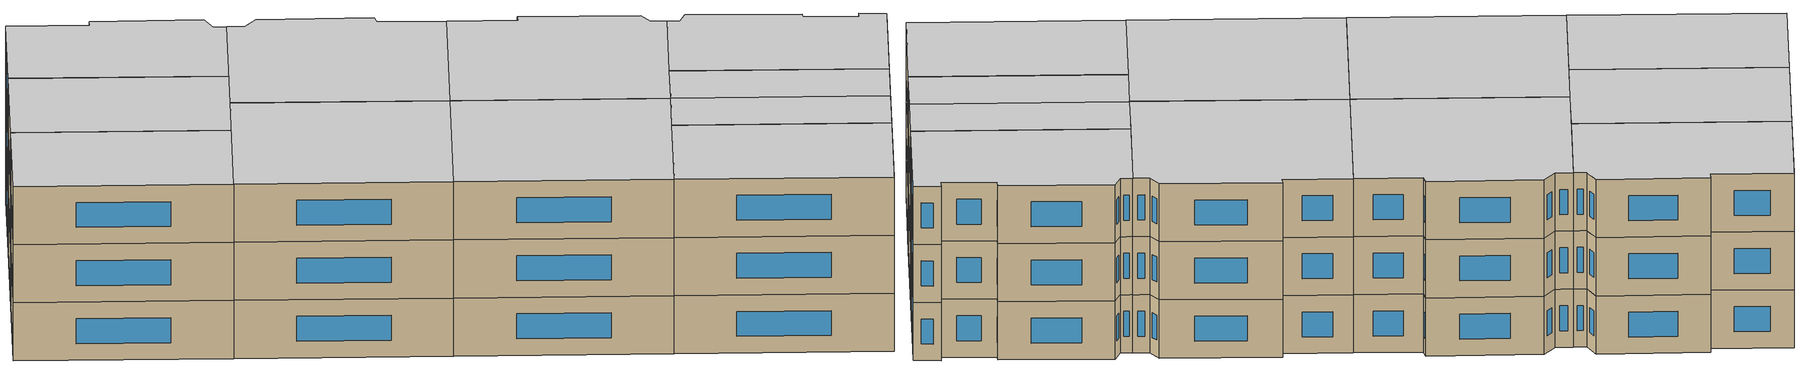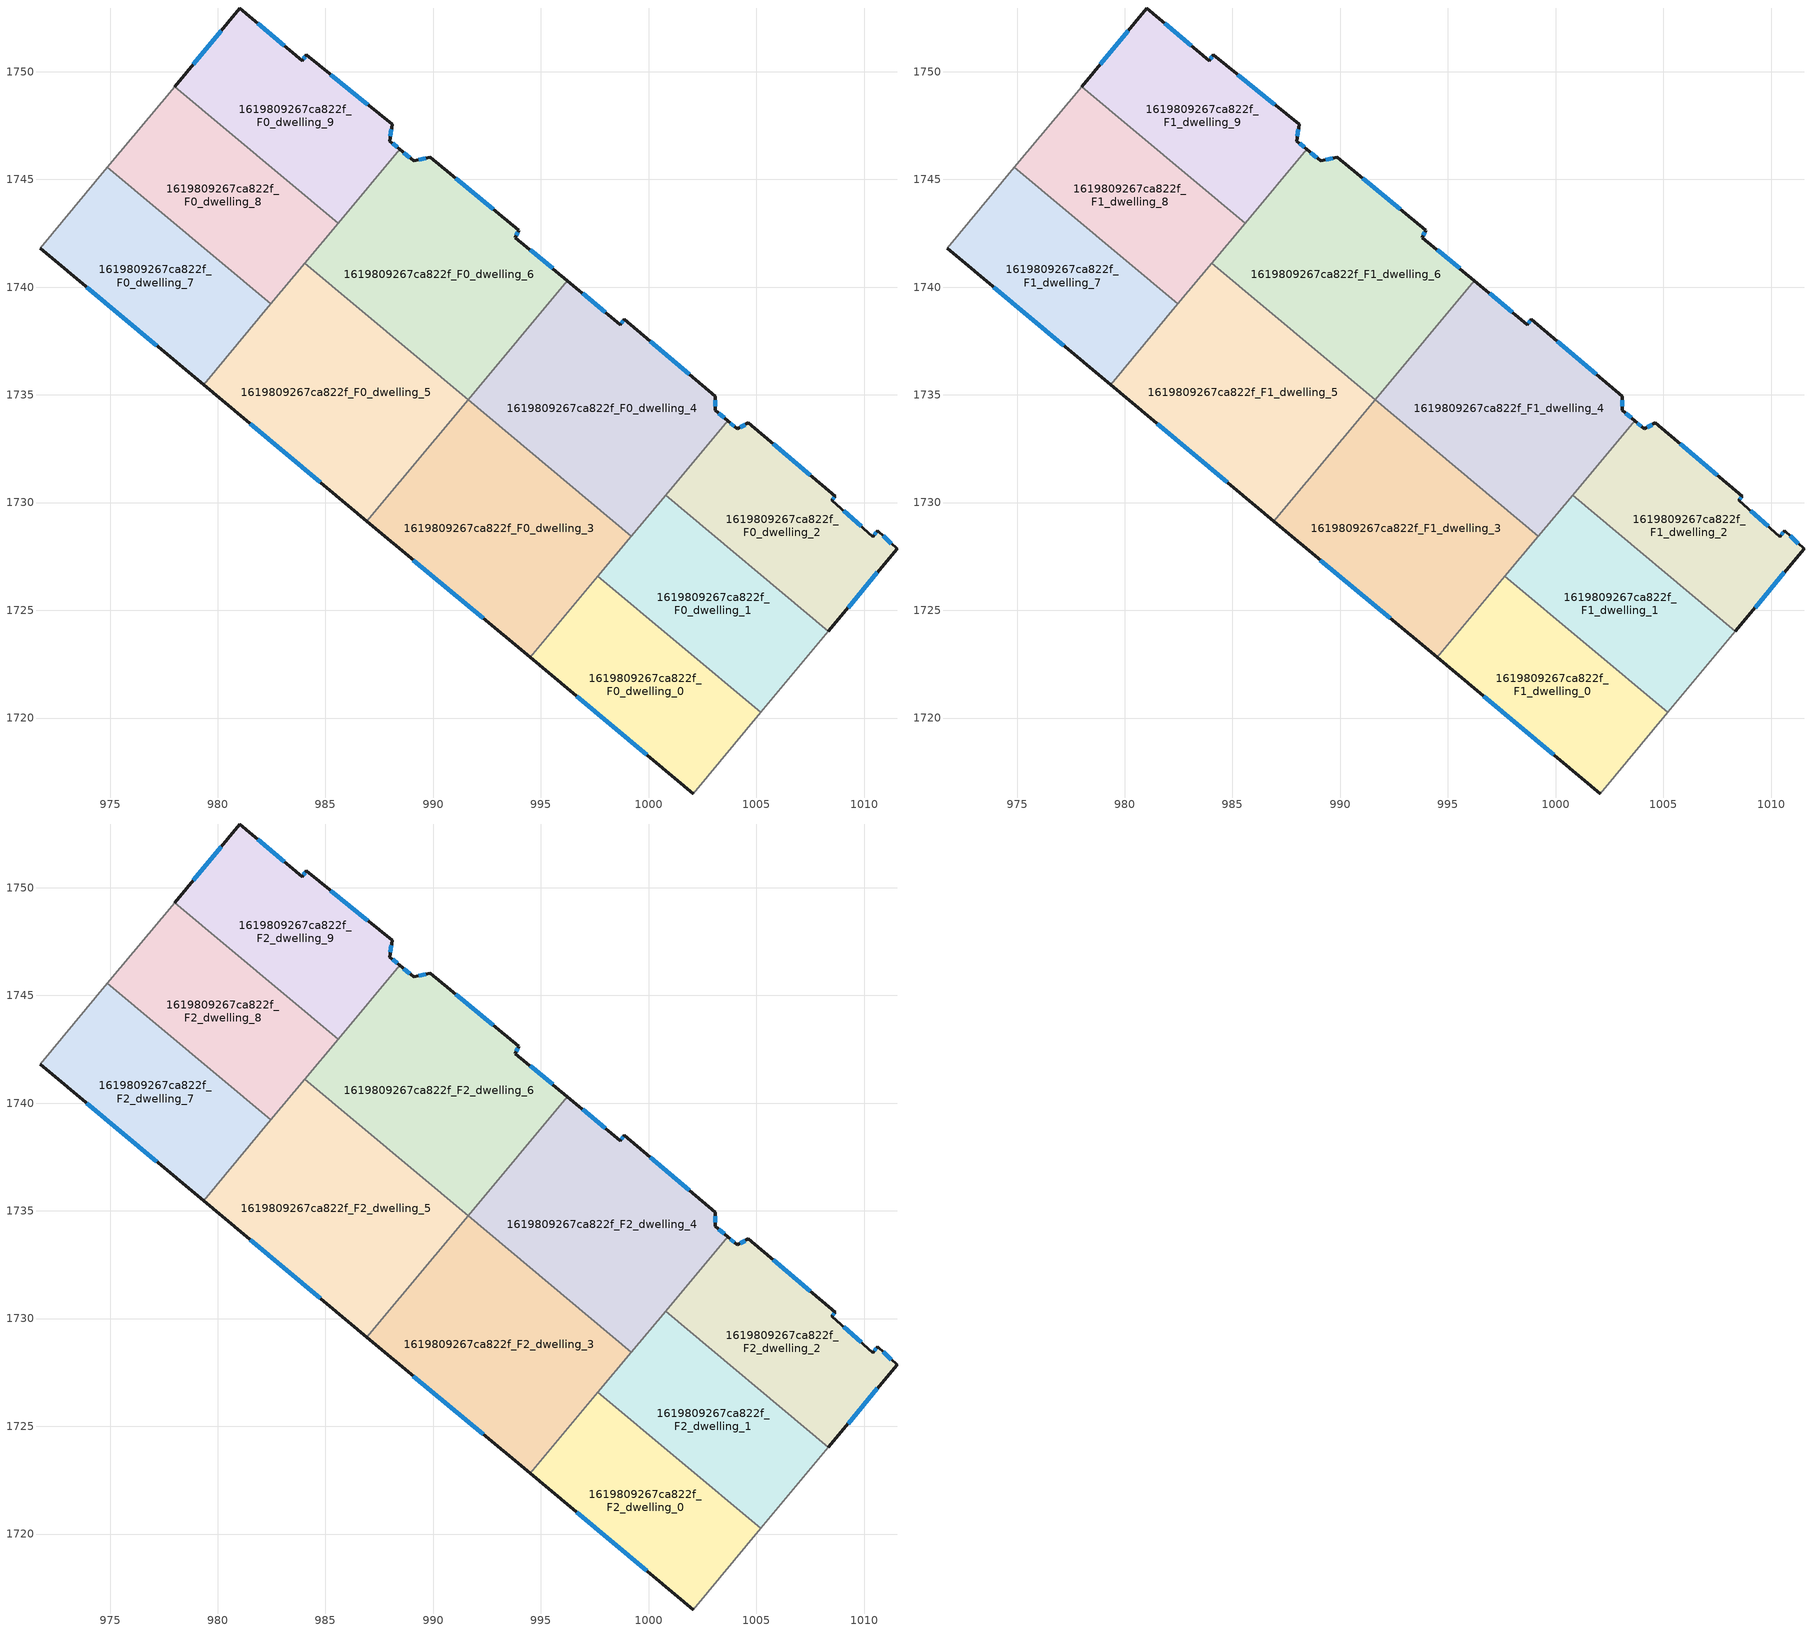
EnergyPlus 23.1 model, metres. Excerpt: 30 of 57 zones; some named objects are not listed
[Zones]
1619809267ca822f_F0_dwelling_0
 floor ground (EU_floor_Construction): 1005.21,1720.26 1002.07,1716.5 994.5,1722.81 997.64,1726.58 z0
 wall outside (EU_wall_Construction): 994.5,1722.81 1002.07,1716.5 z0:3
 wall to 1619809267ca822f_F0_dwelling_1 (EU_wall_Construction): 1005.21,1720.26 997.64,1726.58 z0:3
 wall adiabatic (EU_wall_Construction): 1002.07,1716.5 1005.21,1720.26 z0:3
 wall to 1619809267ca822f_F0_dwelling_3 (EU_wall_Construction): 997.64,1726.58 994.5,1722.81 z0:3
 window (EU_Window_Construction): 996.66,1721.01 999.9,1718.3 z0.86:2.14
1619809267ca822f_F0_dwelling_1
 floor ground (EU_floor_Construction): 1008.35,1724.03 1005.21,1720.26 997.64,1726.58 1000.79,1730.34 z0
 wall to 1619809267ca822f_F0_dwelling_2 (EU_wall_Construction): 1008.35,1724.03 1000.79,1730.34 z0:3
 wall adiabatic (EU_wall_Construction): 1005.21,1720.26 1008.35,1724.03 z0:3
 wall to 1619809267ca822f_F0_dwelling_4 (EU_wall_Construction): 1000.79,1730.34 999.2,1728.45 z0:3
 wall to 1619809267ca822f_F0_dwelling_3 (EU_wall_Construction): 999.2,1728.45 997.64,1726.58 z0:3
1619809267ca822f_F0_dwelling_2
 floor ground (EU_floor_Construction): 1008.66,1730.3 1008.51,1730.1 1010.41,1728.42 1010.63,1728.7 1011.53,1727.85 1008.35,1724.03 1000.79,1730.34 1003.67,1733.8 1004.11,1733.43 1004.64,1733.7 z0
 wall outside (EU_wall_Construction): 1008.35,1724.03 1011.53,1727.85 1010.63,1728.7 1010.41,1728.42 1008.51,1730.1 1008.66,1730.3 1004.64,1733.7 1004.11,1733.43 1003.67,1733.8 z0:3
 wall to 1619809267ca822f_F0_dwelling_4 (EU_wall_Construction): 1003.67,1733.8 1000.79,1730.35 z0:3
 window (EU_Window_Construction): 1009.86,1728.9 1009.05,1729.62 / 1010.57,1728.62 1010.47,1728.5 / 1011.27,1728.09 1010.89,1728.46 / 1009.26,1725.12 1010.62,1726.76 / 1003.98,1733.53 1003.79,1733.69 / 1004.48,1733.62 1004.26,1733.51 / 1007.51,1731.27 1005.79,1732.73 / 1008.55,1730.16 1008.62,1730.24 z0.86:2.14
1619809267ca822f_F0_dwelling_3
 floor ground (EU_floor_Construction): 999.2,1728.45 994.5,1722.81 986.92,1729.14 991.62,1734.78 z0
 wall outside (EU_wall_Construction): 986.92,1729.14 994.5,1722.81 z0:3
 wall to 1619809267ca822f_F0_dwelling_4 (EU_wall_Construction): 999.2,1728.45 991.62,1734.78 z0:3
 wall to 1619809267ca822f_F0_dwelling_5 (EU_wall_Construction): 991.62,1734.78 986.92,1729.14 z0:3
 window (EU_Window_Construction): 989.08,1727.33 992.33,1724.62 z0.86:2.14
1619809267ca822f_F0_dwelling_4
 floor ground (EU_floor_Construction): 998.86,1738.51 1003.09,1734.93 1003.09,1734.28 1003.67,1733.8 999.2,1728.45 991.62,1734.78 996.23,1740.3 998.69,1738.26 z0
 wall outside (EU_wall_Construction): 1003.67,1733.8 1003.09,1734.28 1003.09,1734.93 998.86,1738.51 998.69,1738.26 996.23,1740.3 z0:3
 wall to 1619809267ca822f_F0_dwelling_6 (EU_wall_Construction): 996.23,1740.3 991.62,1734.78 z0:3
 window (EU_Window_Construction): 1003.5,1733.94 1003.26,1734.14 / 997.99,1738.84 996.93,1739.72 / 998.82,1738.44 998.74,1738.33 / 1001.88,1735.95 1000.07,1737.49 / 1003.09,1734.47 1003.09,1734.75 z0.86:2.14
1619809267ca822f_F0_dwelling_5
 floor ground (EU_floor_Construction): 991.62,1734.78 986.92,1729.14 979.34,1735.47 984.05,1741.11 z0
 wall outside (EU_wall_Construction): 979.34,1735.47 986.92,1729.14 z0:3
 wall to 1619809267ca822f_F0_dwelling_6 (EU_wall_Construction): 991.62,1734.78 984.05,1741.11 z0:3
 wall to 1619809267ca822f_F0_dwelling_7 (EU_wall_Construction): 982.47,1739.22 979.34,1735.47 z0:3
 wall to 1619809267ca822f_F0_dwelling_8 (EU_wall_Construction): 984.05,1741.11 982.47,1739.22 z0:3
 window (EU_Window_Construction): 981.5,1733.66 984.75,1730.95 z0.86:2.14
1619809267ca822f_F0_dwelling_6
 floor ground (EU_floor_Construction): 993.97,1742.65 993.81,1742.3 996.23,1740.3 991.62,1734.78 984.05,1741.11 988.46,1746.39 989.11,1745.87 989.86,1746.02 z0
 wall outside (EU_wall_Construction): 996.23,1740.3 993.81,1742.3 993.97,1742.65 989.86,1746.02 989.11,1745.87 988.46,1746.39 z0:3
 wall to 1619809267ca822f_F0_dwelling_9 (EU_wall_Construction): 988.46,1746.39 985.6,1742.97 z0:3
 wall to 1619809267ca822f_F0_dwelling_8 (EU_wall_Construction): 985.6,1742.97 984.05,1741.11 z0:3
 window (EU_Window_Construction): 995.54,1740.87 994.5,1741.73 / 988.92,1746.02 988.64,1746.24 / 989.65,1745.98 989.32,1745.91 / 992.8,1743.62 991.04,1745.06 / 993.86,1742.4 993.93,1742.55 z0.86:2.14
1619809267ca822f_F0_dwelling_7
 floor ground (EU_floor_Construction): 982.47,1739.22 979.34,1735.47 971.75,1741.8 974.88,1745.56 z0
 wall outside (EU_wall_Construction): 971.75,1741.8 979.34,1735.47 z0:3
 wall to 1619809267ca822f_F0_dwelling_8 (EU_wall_Construction): 982.47,1739.22 974.88,1745.56 z0:3
 wall adiabatic (EU_wall_Construction): 974.88,1745.56 971.75,1741.8 z0:3
 window (EU_Window_Construction): 973.92,1739.99 977.17,1737.28 z0.86:2.14
1619809267ca822f_F0_dwelling_8
 floor ground (EU_floor_Construction): 985.6,1742.97 982.47,1739.22 974.88,1745.56 978.01,1749.31 z0
 wall to 1619809267ca822f_F0_dwelling_9 (EU_wall_Construction): 985.6,1742.97 978.01,1749.31 z0:3
 wall adiabatic (EU_wall_Construction): 978.01,1749.31 974.88,1745.56 z0:3
1619809267ca822f_F0_dwelling_9
 floor ground (EU_floor_Construction): 984.11,1750.78 988.09,1747.55 987.98,1746.78 988.46,1746.39 985.6,1742.97 978.01,1749.31 981.03,1752.94 983.92,1750.52 z0
 wall outside (EU_wall_Construction): 988.46,1746.39 987.98,1746.78 988.09,1747.55 984.11,1750.78 983.92,1750.52 981.03,1752.94 978.01,1749.31 z0:3
 window (EU_Window_Construction): 980.17,1751.9 978.87,1750.35 / 983.09,1751.21 981.86,1752.24 / 984.06,1750.7 983.97,1750.59 / 986.96,1748.47 985.25,1749.86 / 988.01,1747 988.06,1747.33 / 988.32,1746.5 988.12,1746.67 z0.86:2.14
1619809267ca822f_F1_dwelling_0
 floor to 1619809267ca822f_F0_dwelling_0 (EU_floor_Construction): 1005.21,1720.26 1002.07,1716.5 994.5,1722.81 997.64,1726.58 z3
 wall outside (EU_wall_Construction): 994.5,1722.81 1002.07,1716.5 z3:6
 wall to 1619809267ca822f_F1_dwelling_1 (EU_wall_Construction): 1005.21,1720.26 997.64,1726.58 z3:6
 wall adiabatic (EU_wall_Construction): 1002.07,1716.5 1005.21,1720.26 z3:6
 wall to 1619809267ca822f_F1_dwelling_3 (EU_wall_Construction): 997.64,1726.58 994.5,1722.81 z3:6
 window (EU_Window_Construction): 996.66,1721.01 999.9,1718.3 z3.86:5.14
1619809267ca822f_F1_dwelling_1
 floor to 1619809267ca822f_F0_dwelling_1 (EU_floor_Construction): 1008.35,1724.03 1005.21,1720.26 997.64,1726.58 1000.79,1730.34 z3
 wall to 1619809267ca822f_F1_dwelling_2 (EU_wall_Construction): 1008.35,1724.03 1000.79,1730.34 z3:6
 wall adiabatic (EU_wall_Construction): 1005.21,1720.26 1008.35,1724.03 z3:6
 wall to 1619809267ca822f_F1_dwelling_4 (EU_wall_Construction): 1000.79,1730.34 999.2,1728.45 z3:6
 wall to 1619809267ca822f_F1_dwelling_3 (EU_wall_Construction): 999.2,1728.45 997.64,1726.58 z3:6
1619809267ca822f_F1_dwelling_2
 floor to 1619809267ca822f_F0_dwelling_2 (EU_floor_Construction): 1008.66,1730.3 1008.51,1730.1 1010.41,1728.42 1010.63,1728.7 1011.53,1727.85 1008.35,1724.03 1000.79,1730.34 1003.67,1733.8 1004.11,1733.43 1004.64,1733.7 z3
 wall outside (EU_wall_Construction): 1008.35,1724.03 1011.53,1727.85 1010.63,1728.7 1010.41,1728.42 1008.51,1730.1 1008.66,1730.3 1004.64,1733.7 1004.11,1733.43 1003.67,1733.8 z3:6
 wall to 1619809267ca822f_F1_dwelling_4 (EU_wall_Construction): 1003.67,1733.8 1000.79,1730.35 z3:6
 window (EU_Window_Construction): 1009.86,1728.9 1009.05,1729.62 / 1010.57,1728.62 1010.47,1728.5 / 1011.27,1728.09 1010.89,1728.46 / 1009.26,1725.12 1010.62,1726.76 / 1003.98,1733.53 1003.79,1733.69 / 1004.48,1733.62 1004.26,1733.51 / 1007.51,1731.27 1005.79,1732.73 / 1008.55,1730.16 1008.62,1730.24 z3.86:5.14
1619809267ca822f_F1_dwelling_3
 floor to 1619809267ca822f_F0_dwelling_3 (EU_floor_Construction): 999.2,1728.45 994.5,1722.81 986.92,1729.14 991.62,1734.78 z3
 wall outside (EU_wall_Construction): 986.92,1729.14 994.5,1722.81 z3:6
 wall to 1619809267ca822f_F1_dwelling_4 (EU_wall_Construction): 999.2,1728.45 991.62,1734.78 z3:6
 wall to 1619809267ca822f_F1_dwelling_5 (EU_wall_Construction): 991.62,1734.78 986.92,1729.14 z3:6
 window (EU_Window_Construction): 989.08,1727.33 992.33,1724.62 z3.86:5.14
1619809267ca822f_F1_dwelling_4
 floor to 1619809267ca822f_F0_dwelling_4 (EU_floor_Construction): 998.86,1738.51 1003.09,1734.93 1003.09,1734.28 1003.67,1733.8 999.2,1728.45 991.62,1734.78 996.23,1740.3 998.69,1738.26 z3
 wall outside (EU_wall_Construction): 1003.67,1733.8 1003.09,1734.28 1003.09,1734.93 998.86,1738.51 998.69,1738.26 996.23,1740.3 z3:6
 wall to 1619809267ca822f_F1_dwelling_6 (EU_wall_Construction): 996.23,1740.3 991.62,1734.78 z3:6
 window (EU_Window_Construction): 1003.5,1733.94 1003.26,1734.14 / 997.99,1738.84 996.93,1739.72 / 998.82,1738.44 998.74,1738.33 / 1001.88,1735.95 1000.07,1737.49 / 1003.09,1734.47 1003.09,1734.75 z3.86:5.14
1619809267ca822f_F1_dwelling_5
 floor to 1619809267ca822f_F0_dwelling_5 (EU_floor_Construction): 991.62,1734.78 986.92,1729.14 979.34,1735.47 984.05,1741.11 z3
 wall outside (EU_wall_Construction): 979.34,1735.47 986.92,1729.14 z3:6
 wall to 1619809267ca822f_F1_dwelling_6 (EU_wall_Construction): 991.62,1734.78 984.05,1741.11 z3:6
 wall to 1619809267ca822f_F1_dwelling_7 (EU_wall_Construction): 982.47,1739.22 979.34,1735.47 z3:6
 wall to 1619809267ca822f_F1_dwelling_8 (EU_wall_Construction): 984.05,1741.11 982.47,1739.22 z3:6
 window (EU_Window_Construction): 981.5,1733.66 984.75,1730.95 z3.86:5.14
1619809267ca822f_F1_dwelling_6
 floor to 1619809267ca822f_F0_dwelling_6 (EU_floor_Construction): 993.97,1742.65 993.81,1742.3 996.23,1740.3 991.62,1734.78 984.05,1741.11 988.46,1746.39 989.11,1745.87 989.86,1746.02 z3
 wall outside (EU_wall_Construction): 996.23,1740.3 993.81,1742.3 993.97,1742.65 989.86,1746.02 989.11,1745.87 988.46,1746.39 z3:6
 wall to 1619809267ca822f_F1_dwelling_9 (EU_wall_Construction): 988.46,1746.39 985.6,1742.97 z3:6
 wall to 1619809267ca822f_F1_dwelling_8 (EU_wall_Construction): 985.6,1742.97 984.05,1741.11 z3:6
 window (EU_Window_Construction): 995.54,1740.87 994.5,1741.73 / 988.92,1746.02 988.64,1746.24 / 989.65,1745.98 989.32,1745.91 / 992.8,1743.62 991.04,1745.06 / 993.86,1742.4 993.93,1742.55 z3.86:5.14
1619809267ca822f_F1_dwelling_7
 floor to 1619809267ca822f_F0_dwelling_7 (EU_floor_Construction): 982.47,1739.22 979.34,1735.47 971.75,1741.8 974.88,1745.56 z3
 wall outside (EU_wall_Construction): 971.75,1741.8 979.34,1735.47 z3:6
 wall to 1619809267ca822f_F1_dwelling_8 (EU_wall_Construction): 982.47,1739.22 974.88,1745.56 z3:6
 wall adiabatic (EU_wall_Construction): 974.88,1745.56 971.75,1741.8 z3:6
 window (EU_Window_Construction): 973.92,1739.99 977.17,1737.28 z3.86:5.14
1619809267ca822f_F1_dwelling_8
 floor to 1619809267ca822f_F0_dwelling_8 (EU_floor_Construction): 985.6,1742.97 982.47,1739.22 974.88,1745.56 978.01,1749.31 z3
 wall to 1619809267ca822f_F1_dwelling_9 (EU_wall_Construction): 985.6,1742.97 978.01,1749.31 z3:6
 wall adiabatic (EU_wall_Construction): 978.01,1749.31 974.88,1745.56 z3:6
1619809267ca822f_F1_dwelling_9
 floor to 1619809267ca822f_F0_dwelling_9 (EU_floor_Construction): 984.11,1750.78 988.09,1747.55 987.98,1746.78 988.46,1746.39 985.6,1742.97 978.01,1749.31 981.03,1752.94 983.92,1750.52 z3
 wall outside (EU_wall_Construction): 988.46,1746.39 987.98,1746.78 988.09,1747.55 984.11,1750.78 983.92,1750.52 981.03,1752.94 978.01,1749.31 z3:6
 window (EU_Window_Construction): 980.17,1751.9 978.87,1750.35 / 983.09,1751.21 981.86,1752.24 / 984.06,1750.7 983.97,1750.59 / 986.96,1748.47 985.25,1749.86 / 988.01,1747 988.06,1747.33 / 988.32,1746.5 988.12,1746.67 z3.86:5.14
1619809267ca822f_F2_dwelling_0
 floor to 1619809267ca822f_F1_dwelling_0 (EU_floor_Construction): 1005.21,1720.26 1002.07,1716.5 994.5,1722.81 997.64,1726.58 z6
 wall outside (EU_wall_Construction): 994.5,1722.81 1002.07,1716.5 z6:9
 wall to 1619809267ca822f_F2_dwelling_1 (EU_wall_Construction): 1005.21,1720.26 997.64,1726.58 z6:9
 wall adiabatic (EU_wall_Construction): 1002.07,1716.5 1005.21,1720.26 z6:9
 wall to 1619809267ca822f_F2_dwelling_3 (EU_wall_Construction): 997.64,1726.58 994.5,1722.81 z6:9
 window (EU_Window_Construction): 996.66,1721.01 999.9,1718.3 z6.86:8.14
 ceiling to 1619809267ca822f_F3_dwelling_0 (EU_floor_Construction): 1002.07,1716.5 1005.21,1720.26 997.64,1726.58 994.5,1722.81 z9
1619809267ca822f_F2_dwelling_1
 floor to 1619809267ca822f_F1_dwelling_1 (EU_floor_Construction): 1008.35,1724.03 1005.21,1720.26 997.64,1726.58 1000.79,1730.34 z6
 wall to 1619809267ca822f_F2_dwelling_2 (EU_wall_Construction): 1008.35,1724.03 1000.79,1730.34 z6:9
 wall adiabatic (EU_wall_Construction): 1005.21,1720.26 1008.35,1724.03 z6:9
 wall to 1619809267ca822f_F2_dwelling_4 (EU_wall_Construction): 1000.79,1730.34 999.2,1728.45 z6:9
 wall to 1619809267ca822f_F2_dwelling_3 (EU_wall_Construction): 999.2,1728.45 997.64,1726.58 z6:9
 ceiling to 1619809267ca822f_F3_dwelling_1 (EU_floor_Construction): 1006.78,1722.15 1008.35,1724.03 1000.79,1730.34 999.22,1728.46 z9
 ceiling to 1619809267ca822f_F3_dwelling_0 (EU_floor_Construction): 1005.21,1720.26 1006.78,1722.15 999.22,1728.46 997.64,1726.58 z9
1619809267ca822f_F2_dwelling_2
 floor to 1619809267ca822f_F1_dwelling_2 (EU_floor_Construction): 1008.66,1730.3 1008.51,1730.1 1010.41,1728.42 1010.63,1728.7 1011.53,1727.85 1008.35,1724.03 1000.79,1730.34 1003.67,1733.8 1004.11,1733.43 1004.64,1733.7 z6
 wall outside (EU_wall_Construction): 1008.35,1724.03 1011.53,1727.85 1010.63,1728.7 1010.41,1728.42 1008.51,1730.1 1008.66,1730.3 1004.64,1733.7 1004.11,1733.43 1003.67,1733.8 z6:9
 wall to 1619809267ca822f_F2_dwelling_4 (EU_wall_Construction): 1003.67,1733.8 1000.79,1730.35 z6:9
 window (EU_Window_Construction): 1009.86,1728.9 1009.05,1729.62 / 1010.57,1728.62 1010.47,1728.5 / 1011.27,1728.09 1010.89,1728.46 / 1009.26,1725.12 1010.62,1726.76 / 1003.98,1733.53 1003.79,1733.69 / 1004.48,1733.62 1004.26,1733.51 / 1007.51,1731.27 1005.79,1732.73 / 1008.55,1730.16 1008.62,1730.24 z6.86:8.14
 ceiling to 1619809267ca822f_F3_dwelling_1 (EU_floor_Construction): 1008.35,1724.03 1011.53,1727.85 1010.63,1728.7 1010.41,1728.42 1008.51,1730.1 1008.66,1730.3 1004.64,1733.7 1004.11,1733.43 1003.67,1733.8 1000.79,1730.34 z9
1619809267ca822f_F2_dwelling_3
 floor to 1619809267ca822f_F1_dwelling_3 (EU_floor_Construction): 999.2,1728.45 994.5,1722.81 986.92,1729.14 991.62,1734.78 z6
 wall outside (EU_wall_Construction): 986.92,1729.14 994.5,1722.81 z6:9
 wall to 1619809267ca822f_F2_dwelling_4 (EU_wall_Construction): 999.2,1728.45 991.62,1734.78 z6:9
 wall to 1619809267ca822f_F2_dwelling_5 (EU_wall_Construction): 991.62,1734.78 986.92,1729.14 z6:9
 window (EU_Window_Construction): 989.08,1727.33 992.33,1724.62 z6.86:8.14
 ceiling to 1619809267ca822f_F3_dwelling_2 (EU_floor_Construction): 994.5,1722.81 999.2,1728.45 991.62,1734.78 986.92,1729.14 z9
1619809267ca822f_F2_dwelling_4
 floor to 1619809267ca822f_F1_dwelling_4 (EU_floor_Construction): 998.86,1738.51 1003.09,1734.93 1003.09,1734.28 1003.67,1733.8 999.2,1728.45 991.62,1734.78 996.23,1740.3 998.69,1738.26 z6
 wall outside (EU_wall_Construction): 1003.67,1733.8 1003.09,1734.28 1003.09,1734.93 998.86,1738.51 998.69,1738.26 996.23,1740.3 z6:9
 wall to 1619809267ca822f_F2_dwelling_6 (EU_wall_Construction): 996.23,1740.3 991.62,1734.78 z6:9
 window (EU_Window_Construction): 1003.5,1733.94 1003.26,1734.14 / 997.99,1738.84 996.93,1739.72 / 998.82,1738.44 998.74,1738.33 / 1001.88,1735.95 1000.07,1737.49 / 1003.09,1734.47 1003.09,1734.75 z6.86:8.14
 ceiling to 1619809267ca822f_F3_dwelling_3 (EU_floor_Construction): 999.2,1728.45 1003.67,1733.8 1003.09,1734.28 1003.09,1734.93 998.86,1738.51 998.69,1738.26 996.23,1740.3 991.62,1734.78 z9
1619809267ca822f_F2_dwelling_5
 floor to 1619809267ca822f_F1_dwelling_5 (EU_floor_Construction): 991.62,1734.78 986.92,1729.14 979.34,1735.47 984.05,1741.11 z6
 wall outside (EU_wall_Construction): 979.34,1735.47 986.92,1729.14 z6:9
 wall to 1619809267ca822f_F2_dwelling_6 (EU_wall_Construction): 991.62,1734.78 984.05,1741.11 z6:9
 wall to 1619809267ca822f_F2_dwelling_7 (EU_wall_Construction): 982.47,1739.22 979.34,1735.47 z6:9
 wall to 1619809267ca822f_F2_dwelling_8 (EU_wall_Construction): 984.05,1741.11 982.47,1739.22 z6:9
 window (EU_Window_Construction): 981.5,1733.66 984.75,1730.95 z6.86:8.14
 ceiling to 1619809267ca822f_F3_dwelling_4 (EU_floor_Construction): 986.92,1729.14 991.62,1734.78 984.05,1741.11 979.34,1735.47 z9
1619809267ca822f_F2_dwelling_6
 floor to 1619809267ca822f_F1_dwelling_6 (EU_floor_Construction): 993.97,1742.65 993.81,1742.3 996.23,1740.3 991.62,1734.78 984.05,1741.11 988.46,1746.39 989.11,1745.87 989.86,1746.02 z6
 wall outside (EU_wall_Construction): 996.23,1740.3 993.81,1742.3 993.97,1742.65 989.86,1746.02 989.11,1745.87 988.46,1746.39 z6:9
 wall to 1619809267ca822f_F2_dwelling_9 (EU_wall_Construction): 988.46,1746.39 985.6,1742.97 z6:9
 wall to 1619809267ca822f_F2_dwelling_8 (EU_wall_Construction): 985.6,1742.97 984.05,1741.11 z6:9
 window (EU_Window_Construction): 995.54,1740.87 994.5,1741.73 / 988.92,1746.02 988.64,1746.24 / 989.65,1745.98 989.32,1745.91 / 992.8,1743.62 991.04,1745.06 / 993.86,1742.4 993.93,1742.55 z6.86:8.14
 ceiling to 1619809267ca822f_F3_dwelling_5 (EU_floor_Construction): 991.62,1734.78 996.23,1740.3 993.81,1742.3 993.97,1742.65 989.86,1746.02 989.11,1745.87 988.46,1746.39 984.05,1741.11 z9
1619809267ca822f_F2_dwelling_7
 floor to 1619809267ca822f_F1_dwelling_7 (EU_floor_Construction): 982.47,1739.22 979.34,1735.47 971.75,1741.8 974.88,1745.56 z6
 wall outside (EU_wall_Construction): 971.75,1741.8 979.34,1735.47 z6:9
 wall to 1619809267ca822f_F2_dwelling_8 (EU_wall_Construction): 982.47,1739.22 974.88,1745.56 z6:9
 wall adiabatic (EU_wall_Construction): 974.88,1745.56 971.75,1741.8 z6:9
 window (EU_Window_Construction): 973.92,1739.99 977.17,1737.28 z6.86:8.14
 ceiling to 1619809267ca822f_F3_dwelling_6 (EU_floor_Construction): 979.34,1735.47 982.47,1739.22 974.88,1745.56 971.75,1741.8 z9
1619809267ca822f_F2_dwelling_8
 floor to 1619809267ca822f_F1_dwelling_8 (EU_floor_Construction): 985.6,1742.97 982.47,1739.22 974.88,1745.56 978.01,1749.31 z6
 wall to 1619809267ca822f_F2_dwelling_9 (EU_wall_Construction): 985.6,1742.97 978.01,1749.31 z6:9
 wall adiabatic (EU_wall_Construction): 978.01,1749.31 974.88,1745.56 z6:9
 ceiling to 1619809267ca822f_F3_dwelling_7 (EU_floor_Construction): 982.47,1739.22 985.6,1742.97 978.01,1749.31 974.88,1745.56 z9
1619809267ca822f_F2_dwelling_9
 floor to 1619809267ca822f_F1_dwelling_9 (EU_floor_Construction): 984.11,1750.78 988.09,1747.55 987.98,1746.78 988.46,1746.39 985.6,1742.97 978.01,1749.31 981.03,1752.94 983.92,1750.52 z6
 wall outside (EU_wall_Construction): 988.46,1746.39 987.98,1746.78 988.09,1747.55 984.11,1750.78 983.92,1750.52 981.03,1752.94 978.01,1749.31 z6:9
 window (EU_Window_Construction): 980.17,1751.9 978.87,1750.35 / 983.09,1751.21 981.86,1752.24 / 984.06,1750.7 983.97,1750.59 / 986.96,1748.47 985.25,1749.86 / 988.01,1747 988.06,1747.33 / 988.32,1746.5 988.12,1746.67 z6.86:8.14
 ceiling to 1619809267ca822f_F3_dwelling_8 (EU_floor_Construction): 985.6,1742.97 988.46,1746.39 987.98,1746.78 988.09,1747.55 984.11,1750.78 983.92,1750.52 981.03,1752.94 978.01,1749.31 z9
[Building]
EU S2 Campaign: North Axis=0; Terrain=City; Solar Distribution=FullExterior
[Site:Location]
Helsinki-Vantaa.AP: Latitude=60.317; Longitude=24.963; Time Zone=2; Elevation=54.6
[SizingPeriod:WeatherFileDays]
AnnualSizingPeriod: Begin Month=1; Begin Day of Month=1; End Month=12; End Day of Month=31; Day of Week for Start Day=Monday; Use Weather File Daylight Saving Period=No; Use Weather File Rain and Snow Indicators=No
[MATERIAL]
EU_InternalMass_Material: Roughness=MediumRough; Thickness=0.1; Conductivity=1; Density=1800; Specific Heat=900; Thermal Absorptance=0.9; Solar Absorptance=0.7; Visible Absorptance=0.7
[MATERIAL:NOMASS] Roughness=MediumRough; Thermal Absorptance=0.9; Solar Absorptance=0.7; Visible Absorptance=0.7
Name | Thermal Resistance
EU_wall_NoMass | 1.10183
EU_floor_NoMass | 1.70606
[WINDOWMATERIAL:SIMPLEGLAZINGSYSTEM]
EU_Window_SimpleGlazing: UFactor=3.11035; Solar Heat Gain Coefficient=0.8; Visible Transmittance=0.8
[CONSTRUCTION]
EU_wall_Construction: EU_wall_NoMass
EU_floor_Construction: EU_floor_NoMass
EU_Window_Construction: EU_Window_SimpleGlazing
EU_InternalMass_Construction: EU_InternalMass_Material
[ZONE] Type=1; Multiplier=1; Ceiling Height=autocalculate; Floor Area=autocalculate; Part of Total Floor Area=Yes
Name | Volume
1619809267ca822f_F0_dwelling_0; 1619809267ca822f_F1_dwelling_0; 1619809267ca822f_F2_dwelling_0 | 145.049
1619809267ca822f_F0_dwelling_1; 1619809267ca822f_F1_dwelling_1; 1619809267ca822f_F2_dwelling_1 | 145.052
1619809267ca822f_F0_dwelling_2; 1619809267ca822f_F1_dwelling_2; 1619809267ca822f_F2_dwelling_2 | 145.021
1619809267ca822f_F0_dwelling_3; 1619809267ca822f_F1_dwelling_3; 1619809267ca822f_F2_dwelling_3 | 217.553
1619809267ca822f_F0_dwelling_4; 1619809267ca822f_F1_dwelling_4; 1619809267ca822f_F2_dwelling_4 | 217.555
1619809267ca822f_F0_dwelling_5; 1619809267ca822f_F1_dwelling_5; 1619809267ca822f_F2_dwelling_5 | 217.545
1619809267ca822f_F0_dwelling_6; 1619809267ca822f_F1_dwelling_6; 1619809267ca822f_F2_dwelling_6 | 217.557
1619809267ca822f_F0_dwelling_7; 1619809267ca822f_F1_dwelling_7; 1619809267ca822f_F2_dwelling_7 | 145.024
1619809267ca822f_F0_dwelling_8; 1619809267ca822f_F1_dwelling_8; 1619809267ca822f_F2_dwelling_8 | 145.044
1619809267ca822f_F0_dwelling_9; 1619809267ca822f_F1_dwelling_9; 1619809267ca822f_F2_dwelling_9 | 145.047
[INTERNALMASS] Construction=EU_InternalMass_Construction
Name | Zone or ZoneList | Surface Area
1619809267ca822f_F0_dwelling_0_EU_InternalMass | 1619809267ca822f_F0_dwelling_0 | 48.3495
1619809267ca822f_F0_dwelling_1_EU_InternalMass | 1619809267ca822f_F0_dwelling_1 | 48.3508
1619809267ca822f_F0_dwelling_2_EU_InternalMass | 1619809267ca822f_F0_dwelling_2 | 48.3405
1619809267ca822f_F0_dwelling_3_EU_InternalMass | 1619809267ca822f_F0_dwelling_3 | 72.5177
1619809267ca822f_F0_dwelling_4_EU_InternalMass | 1619809267ca822f_F0_dwelling_4 | 72.5183
1619809267ca822f_F0_dwelling_5_EU_InternalMass | 1619809267ca822f_F0_dwelling_5 | 72.5148
1619809267ca822f_F0_dwelling_6_EU_InternalMass | 1619809267ca822f_F0_dwelling_6 | 72.5191
1619809267ca822f_F0_dwelling_7_EU_InternalMass | 1619809267ca822f_F0_dwelling_7 | 48.341
1619809267ca822f_F0_dwelling_8_EU_InternalMass | 1619809267ca822f_F0_dwelling_8 | 48.3484
1619809267ca822f_F0_dwelling_9_EU_InternalMass | 1619809267ca822f_F0_dwelling_9 | 48.3489
1619809267ca822f_F1_dwelling_0_EU_InternalMass | 1619809267ca822f_F1_dwelling_0 | 48.3495
1619809267ca822f_F1_dwelling_1_EU_InternalMass | 1619809267ca822f_F1_dwelling_1 | 48.3508
1619809267ca822f_F1_dwelling_2_EU_InternalMass | 1619809267ca822f_F1_dwelling_2 | 48.3405
1619809267ca822f_F1_dwelling_3_EU_InternalMass | 1619809267ca822f_F1_dwelling_3 | 72.5177
1619809267ca822f_F1_dwelling_4_EU_InternalMass | 1619809267ca822f_F1_dwelling_4 | 72.5183
1619809267ca822f_F1_dwelling_5_EU_InternalMass | 1619809267ca822f_F1_dwelling_5 | 72.5148
1619809267ca822f_F1_dwelling_6_EU_InternalMass | 1619809267ca822f_F1_dwelling_6 | 72.5191
1619809267ca822f_F1_dwelling_7_EU_InternalMass | 1619809267ca822f_F1_dwelling_7 | 48.341
1619809267ca822f_F1_dwelling_8_EU_InternalMass | 1619809267ca822f_F1_dwelling_8 | 48.3484
1619809267ca822f_F1_dwelling_9_EU_InternalMass | 1619809267ca822f_F1_dwelling_9 | 48.3489
1619809267ca822f_F2_dwelling_0_EU_InternalMass | 1619809267ca822f_F2_dwelling_0 | 48.3495
1619809267ca822f_F2_dwelling_1_EU_InternalMass | 1619809267ca822f_F2_dwelling_1 | 48.3508
1619809267ca822f_F2_dwelling_2_EU_InternalMass | 1619809267ca822f_F2_dwelling_2 | 48.3405
1619809267ca822f_F2_dwelling_3_EU_InternalMass | 1619809267ca822f_F2_dwelling_3 | 72.5177
1619809267ca822f_F2_dwelling_4_EU_InternalMass | 1619809267ca822f_F2_dwelling_4 | 72.5183
1619809267ca822f_F2_dwelling_5_EU_InternalMass | 1619809267ca822f_F2_dwelling_5 | 72.5148
1619809267ca822f_F2_dwelling_6_EU_InternalMass | 1619809267ca822f_F2_dwelling_6 | 72.5191
1619809267ca822f_F2_dwelling_7_EU_InternalMass | 1619809267ca822f_F2_dwelling_7 | 48.341
1619809267ca822f_F2_dwelling_8_EU_InternalMass | 1619809267ca822f_F2_dwelling_8 | 48.3484
1619809267ca822f_F2_dwelling_9_EU_InternalMass | 1619809267ca822f_F2_dwelling_9 | 48.3489
[OTHEREQUIPMENT] Fuel Type=Electricity; Design Level Calculation Method=Watts/Area; Power per Zone Floor Area=1; Fraction Latent=0; Fraction Radiant=0; Fraction Lost=0; Carbon Dioxide Generation Rate=0; EndUse Subcategory=EU_Step8_InternalGains
Name | Zone or ZoneList or Space or SpaceList | Schedule
EU_Step8_InternalGain_1619809267ca822f_F0_dwelling_0_f000 | 1619809267ca822f_F0_dwelling_0 | EU_Step8_GainSchedule_1619809267ca822f_F0_dwelling_0_f000
EU_Step8_InternalGain_1619809267ca822f_F0_dwelling_1_f000 | 1619809267ca822f_F0_dwelling_1 | EU_Step8_GainSchedule_1619809267ca822f_F0_dwelling_1_f000
EU_Step8_InternalGain_1619809267ca822f_F0_dwelling_2_f000 | 1619809267ca822f_F0_dwelling_2 | EU_Step8_GainSchedule_1619809267ca822f_F0_dwelling_2_f000
EU_Step8_InternalGain_1619809267ca822f_F0_dwelling_3_f000 | 1619809267ca822f_F0_dwelling_3 | EU_Step8_GainSchedule_1619809267ca822f_F0_dwelling_3_f000
EU_Step8_InternalGain_1619809267ca822f_F0_dwelling_4_f000 | 1619809267ca822f_F0_dwelling_4 | EU_Step8_GainSchedule_1619809267ca822f_F0_dwelling_4_f000
EU_Step8_InternalGain_1619809267ca822f_F0_dwelling_5_f000 | 1619809267ca822f_F0_dwelling_5 | EU_Step8_GainSchedule_1619809267ca822f_F0_dwelling_5_f000
EU_Step8_InternalGain_1619809267ca822f_F0_dwelling_6_f000 | 1619809267ca822f_F0_dwelling_6 | EU_Step8_GainSchedule_1619809267ca822f_F0_dwelling_6_f000
EU_Step8_InternalGain_1619809267ca822f_F0_dwelling_7_f000 | 1619809267ca822f_F0_dwelling_7 | EU_Step8_GainSchedule_1619809267ca822f_F0_dwelling_7_f000
EU_Step8_InternalGain_1619809267ca822f_F0_dwelling_8_f000 | 1619809267ca822f_F0_dwelling_8 | EU_Step8_GainSchedule_1619809267ca822f_F0_dwelling_8_f000
EU_Step8_InternalGain_1619809267ca822f_F0_dwelling_9_f000 | 1619809267ca822f_F0_dwelling_9 | EU_Step8_GainSchedule_1619809267ca822f_F0_dwelling_9_f000
EU_Step8_InternalGain_1619809267ca822f_F1_dwelling_0_f000 | 1619809267ca822f_F1_dwelling_0 | EU_Step8_GainSchedule_1619809267ca822f_F1_dwelling_0_f000
EU_Step8_InternalGain_1619809267ca822f_F1_dwelling_1_f000 | 1619809267ca822f_F1_dwelling_1 | EU_Step8_GainSchedule_1619809267ca822f_F1_dwelling_1_f000
EU_Step8_InternalGain_1619809267ca822f_F1_dwelling_2_f000 | 1619809267ca822f_F1_dwelling_2 | EU_Step8_GainSchedule_1619809267ca822f_F1_dwelling_2_f000
EU_Step8_InternalGain_1619809267ca822f_F1_dwelling_3_f000 | 1619809267ca822f_F1_dwelling_3 | EU_Step8_GainSchedule_1619809267ca822f_F1_dwelling_3_f000
EU_Step8_InternalGain_1619809267ca822f_F1_dwelling_4_f000 | 1619809267ca822f_F1_dwelling_4 | EU_Step8_GainSchedule_1619809267ca822f_F1_dwelling_4_f000
EU_Step8_InternalGain_1619809267ca822f_F1_dwelling_5_f000 | 1619809267ca822f_F1_dwelling_5 | EU_Step8_GainSchedule_1619809267ca822f_F1_dwelling_5_f000
EU_Step8_InternalGain_1619809267ca822f_F1_dwelling_6_f000 | 1619809267ca822f_F1_dwelling_6 | EU_Step8_GainSchedule_1619809267ca822f_F1_dwelling_6_f000
EU_Step8_InternalGain_1619809267ca822f_F1_dwelling_7_f000 | 1619809267ca822f_F1_dwelling_7 | EU_Step8_GainSchedule_1619809267ca822f_F1_dwelling_7_f000
EU_Step8_InternalGain_1619809267ca822f_F1_dwelling_8_f000 | 1619809267ca822f_F1_dwelling_8 | EU_Step8_GainSchedule_1619809267ca822f_F1_dwelling_8_f000
EU_Step8_InternalGain_1619809267ca822f_F1_dwelling_9_f000 | 1619809267ca822f_F1_dwelling_9 | EU_Step8_GainSchedule_1619809267ca822f_F1_dwelling_9_f000
EU_Step8_InternalGain_1619809267ca822f_F2_dwelling_0_f000 | 1619809267ca822f_F2_dwelling_0 | EU_Step8_GainSchedule_1619809267ca822f_F2_dwelling_0_f000
EU_Step8_InternalGain_1619809267ca822f_F2_dwelling_1_f000 | 1619809267ca822f_F2_dwelling_1 | EU_Step8_GainSchedule_1619809267ca822f_F2_dwelling_1_f000
EU_Step8_InternalGain_1619809267ca822f_F2_dwelling_2_f000 | 1619809267ca822f_F2_dwelling_2 | EU_Step8_GainSchedule_1619809267ca822f_F2_dwelling_2_f000
EU_Step8_InternalGain_1619809267ca822f_F2_dwelling_3_f000 | 1619809267ca822f_F2_dwelling_3 | EU_Step8_GainSchedule_1619809267ca822f_F2_dwelling_3_f000
EU_Step8_InternalGain_1619809267ca822f_F2_dwelling_4_f000 | 1619809267ca822f_F2_dwelling_4 | EU_Step8_GainSchedule_1619809267ca822f_F2_dwelling_4_f000
EU_Step8_InternalGain_1619809267ca822f_F2_dwelling_5_f000 | 1619809267ca822f_F2_dwelling_5 | EU_Step8_GainSchedule_1619809267ca822f_F2_dwelling_5_f000
EU_Step8_InternalGain_1619809267ca822f_F2_dwelling_6_f000 | 1619809267ca822f_F2_dwelling_6 | EU_Step8_GainSchedule_1619809267ca822f_F2_dwelling_6_f000
EU_Step8_InternalGain_1619809267ca822f_F2_dwelling_7_f000 | 1619809267ca822f_F2_dwelling_7 | EU_Step8_GainSchedule_1619809267ca822f_F2_dwelling_7_f000
EU_Step8_InternalGain_1619809267ca822f_F2_dwelling_8_f000 | 1619809267ca822f_F2_dwelling_8 | EU_Step8_GainSchedule_1619809267ca822f_F2_dwelling_8_f000
EU_Step8_InternalGain_1619809267ca822f_F2_dwelling_9_f000 | 1619809267ca822f_F2_dwelling_9 | EU_Step8_GainSchedule_1619809267ca822f_F2_dwelling_9_f000
[ZONEVENTILATION:DESIGNFLOWRATE] Schedule=EU_AlwaysOn; Design Flow Rate Calculation Method=AirChanges/Hour; Air Changes per Hour=0.756316; Ventilation Type=Natural; Fan Pressure Rise=0; Fan Total Efficiency=1; Constant Term Coefficient=1; Temperature Term Coefficient=0; Velocity Term Coefficient=0; Velocity Squared Term Coefficient=0; Minimum Indoor Temperature=-100; Maximum Indoor Temperature=100; Delta Temperature=-100; Minimum Outdoor Temperature=-100; Maximum Outdoor Temperature=100; Maximum Wind Speed=40
Name | Zone or ZoneList or Space or SpaceList
EU_ConstantAir_1619809267ca822f_F0_dwelling_0 | 1619809267ca822f_F0_dwelling_0
EU_ConstantAir_1619809267ca822f_F0_dwelling_1 | 1619809267ca822f_F0_dwelling_1
EU_ConstantAir_1619809267ca822f_F0_dwelling_2 | 1619809267ca822f_F0_dwelling_2
EU_ConstantAir_1619809267ca822f_F0_dwelling_3 | 1619809267ca822f_F0_dwelling_3
EU_ConstantAir_1619809267ca822f_F0_dwelling_4 | 1619809267ca822f_F0_dwelling_4
EU_ConstantAir_1619809267ca822f_F0_dwelling_5 | 1619809267ca822f_F0_dwelling_5
EU_ConstantAir_1619809267ca822f_F0_dwelling_6 | 1619809267ca822f_F0_dwelling_6
EU_ConstantAir_1619809267ca822f_F0_dwelling_7 | 1619809267ca822f_F0_dwelling_7
EU_ConstantAir_1619809267ca822f_F0_dwelling_8 | 1619809267ca822f_F0_dwelling_8
EU_ConstantAir_1619809267ca822f_F0_dwelling_9 | 1619809267ca822f_F0_dwelling_9
EU_ConstantAir_1619809267ca822f_F1_dwelling_0 | 1619809267ca822f_F1_dwelling_0
EU_ConstantAir_1619809267ca822f_F1_dwelling_1 | 1619809267ca822f_F1_dwelling_1
EU_ConstantAir_1619809267ca822f_F1_dwelling_2 | 1619809267ca822f_F1_dwelling_2
EU_ConstantAir_1619809267ca822f_F1_dwelling_3 | 1619809267ca822f_F1_dwelling_3
EU_ConstantAir_1619809267ca822f_F1_dwelling_4 | 1619809267ca822f_F1_dwelling_4
EU_ConstantAir_1619809267ca822f_F1_dwelling_5 | 1619809267ca822f_F1_dwelling_5
EU_ConstantAir_1619809267ca822f_F1_dwelling_6 | 1619809267ca822f_F1_dwelling_6
EU_ConstantAir_1619809267ca822f_F1_dwelling_7 | 1619809267ca822f_F1_dwelling_7
EU_ConstantAir_1619809267ca822f_F1_dwelling_8 | 1619809267ca822f_F1_dwelling_8
EU_ConstantAir_1619809267ca822f_F1_dwelling_9 | 1619809267ca822f_F1_dwelling_9
EU_ConstantAir_1619809267ca822f_F2_dwelling_0 | 1619809267ca822f_F2_dwelling_0
EU_ConstantAir_1619809267ca822f_F2_dwelling_1 | 1619809267ca822f_F2_dwelling_1
EU_ConstantAir_1619809267ca822f_F2_dwelling_2 | 1619809267ca822f_F2_dwelling_2
EU_ConstantAir_1619809267ca822f_F2_dwelling_3 | 1619809267ca822f_F2_dwelling_3
EU_ConstantAir_1619809267ca822f_F2_dwelling_4 | 1619809267ca822f_F2_dwelling_4
EU_ConstantAir_1619809267ca822f_F2_dwelling_5 | 1619809267ca822f_F2_dwelling_5
EU_ConstantAir_1619809267ca822f_F2_dwelling_6 | 1619809267ca822f_F2_dwelling_6
EU_ConstantAir_1619809267ca822f_F2_dwelling_7 | 1619809267ca822f_F2_dwelling_7
EU_ConstantAir_1619809267ca822f_F2_dwelling_8 | 1619809267ca822f_F2_dwelling_8
EU_ConstantAir_1619809267ca822f_F2_dwelling_9 | 1619809267ca822f_F2_dwelling_9
[HVACTEMPLATE:THERMOSTAT] Constant Heating Setpoint=20; Constant Cooling Setpoint=50
EU_HeatOnly_1619809267ca822f_F0_dwelling_0; EU_HeatOnly_1619809267ca822f_F0_dwelling_1; EU_HeatOnly_1619809267ca822f_F0_dwelling_2; EU_HeatOnly_1619809267ca822f_F0_dwelling_3; EU_HeatOnly_1619809267ca822f_F0_dwelling_4; EU_HeatOnly_1619809267ca822f_F0_dwelling_5; EU_HeatOnly_1619809267ca822f_F0_dwelling_6; EU_HeatOnly_1619809267ca822f_F0_dwelling_7; EU_HeatOnly_1619809267ca822f_F0_dwelling_8; EU_HeatOnly_1619809267ca822f_F0_dwelling_9; EU_HeatOnly_1619809267ca822f_F1_dwelling_0; EU_HeatOnly_1619809267ca822f_F1_dwelling_1; EU_HeatOnly_1619809267ca822f_F1_dwelling_2; EU_HeatOnly_1619809267ca822f_F1_dwelling_3; EU_HeatOnly_1619809267ca822f_F1_dwelling_4; EU_HeatOnly_1619809267ca822f_F1_dwelling_5; EU_HeatOnly_1619809267ca822f_F1_dwelling_6; EU_HeatOnly_1619809267ca822f_F1_dwelling_7; EU_HeatOnly_1619809267ca822f_F1_dwelling_8; EU_HeatOnly_1619809267ca822f_F1_dwelling_9; EU_HeatOnly_1619809267ca822f_F2_dwelling_0; EU_HeatOnly_1619809267ca822f_F2_dwelling_1; EU_HeatOnly_1619809267ca822f_F2_dwelling_2; EU_HeatOnly_1619809267ca822f_F2_dwelling_3; EU_HeatOnly_1619809267ca822f_F2_dwelling_4; EU_HeatOnly_1619809267ca822f_F2_dwelling_5; EU_HeatOnly_1619809267ca822f_F2_dwelling_6
[HVACTEMPLATE:ZONE:IDEALLOADSAIRSYSTEM] System Availability Schedule=EU_AlwaysOn; Maximum Heating Supply Air Temperature=50; Minimum Cooling Supply Air Temperature=13; Maximum Heating Supply Air Humidity Ratio=0.0156; Minimum Cooling Supply Air Humidity Ratio=0.0077; Heating Limit=NoLimit; Cooling Limit=NoLimit; Heating Availability Schedule=EU_AlwaysOn; Cooling Availability Schedule=EU_CoolingOff; Dehumidification Control Type=ConstantSensibleHeatRatio; Cooling Sensible Heat Ratio=0.7; Dehumidification Setpoint=60; Humidification Control Type=None; Humidification Setpoint=30; Outdoor Air Method=None; Outdoor Air Flow Rate per Person=0.00944; Outdoor Air Flow Rate per Zone Floor Area=0; Outdoor Air Flow Rate per Zone=0; Demand Controlled Ventilation Type=None; Outdoor Air Economizer Type=NoEconomizer; Heat Recovery Type=None; Sensible Heat Recovery Effectiveness=0.7; Latent Heat Recovery Effectiveness=0.65
Name | Template Thermostat
1619809267ca822f_F0_dwelling_0 | EU_HeatOnly_1619809267ca822f_F0_dwelling_0
1619809267ca822f_F0_dwelling_1 | EU_HeatOnly_1619809267ca822f_F0_dwelling_1
1619809267ca822f_F0_dwelling_2 | EU_HeatOnly_1619809267ca822f_F0_dwelling_2
1619809267ca822f_F0_dwelling_3 | EU_HeatOnly_1619809267ca822f_F0_dwelling_3
1619809267ca822f_F0_dwelling_4 | EU_HeatOnly_1619809267ca822f_F0_dwelling_4
1619809267ca822f_F0_dwelling_5 | EU_HeatOnly_1619809267ca822f_F0_dwelling_5
1619809267ca822f_F0_dwelling_6 | EU_HeatOnly_1619809267ca822f_F0_dwelling_6
1619809267ca822f_F0_dwelling_7 | EU_HeatOnly_1619809267ca822f_F0_dwelling_7
1619809267ca822f_F0_dwelling_8 | EU_HeatOnly_1619809267ca822f_F0_dwelling_8
1619809267ca822f_F0_dwelling_9 | EU_HeatOnly_1619809267ca822f_F0_dwelling_9
1619809267ca822f_F1_dwelling_0 | EU_HeatOnly_1619809267ca822f_F1_dwelling_0
1619809267ca822f_F1_dwelling_1 | EU_HeatOnly_1619809267ca822f_F1_dwelling_1
1619809267ca822f_F1_dwelling_2 | EU_HeatOnly_1619809267ca822f_F1_dwelling_2
1619809267ca822f_F1_dwelling_3 | EU_HeatOnly_1619809267ca822f_F1_dwelling_3
1619809267ca822f_F1_dwelling_4 | EU_HeatOnly_1619809267ca822f_F1_dwelling_4
1619809267ca822f_F1_dwelling_5 | EU_HeatOnly_1619809267ca822f_F1_dwelling_5
1619809267ca822f_F1_dwelling_6 | EU_HeatOnly_1619809267ca822f_F1_dwelling_6
1619809267ca822f_F1_dwelling_7 | EU_HeatOnly_1619809267ca822f_F1_dwelling_7
1619809267ca822f_F1_dwelling_8 | EU_HeatOnly_1619809267ca822f_F1_dwelling_8
1619809267ca822f_F1_dwelling_9 | EU_HeatOnly_1619809267ca822f_F1_dwelling_9
1619809267ca822f_F2_dwelling_0 | EU_HeatOnly_1619809267ca822f_F2_dwelling_0
1619809267ca822f_F2_dwelling_1 | EU_HeatOnly_1619809267ca822f_F2_dwelling_1
1619809267ca822f_F2_dwelling_2 | EU_HeatOnly_1619809267ca822f_F2_dwelling_2
1619809267ca822f_F2_dwelling_3 | EU_HeatOnly_1619809267ca822f_F2_dwelling_3
1619809267ca822f_F2_dwelling_4 | EU_HeatOnly_1619809267ca822f_F2_dwelling_4
1619809267ca822f_F2_dwelling_5 | EU_HeatOnly_1619809267ca822f_F2_dwelling_5
1619809267ca822f_F2_dwelling_6 | EU_HeatOnly_1619809267ca822f_F2_dwelling_6
1619809267ca822f_F2_dwelling_7 | EU_HeatOnly_1619809267ca822f_F2_dwelling_7
1619809267ca822f_F2_dwelling_8 | EU_HeatOnly_1619809267ca822f_F2_dwelling_8
1619809267ca822f_F2_dwelling_9 | EU_HeatOnly_1619809267ca822f_F2_dwelling_9
[SIZING:ZONE] Zone Cooling Design Supply Air Temperature Input Method=SupplyAirTemperature; Zone Cooling Design Supply Air Temperature=13; Zone Heating Design Supply Air Temperature Input Method=SupplyAirTemperature; Zone Heating Design Supply Air Temperature=50; Zone Cooling Design Supply Air Humidity Ratio=0.008; Zone Heating Design Supply Air Humidity Ratio=0.008; Cooling Design Air Flow Method=DesignDay; Cooling Design Air Flow Rate=0; Cooling Minimum Air Flow per Zone Floor Area=0.000762; Cooling Minimum Air Flow=0; Cooling Minimum Air Flow Fraction=0.2; Heating Design Air Flow Method=DesignDay; Heating Design Air Flow Rate=0; Heating Maximum Air Flow per Zone Floor Area=0.002032; Heating Maximum Air Flow=0.141576; Heating Maximum Air Flow Fraction=0.3; Account for Dedicated Outdoor Air System=No; Dedicated Outdoor Air System Control Strategy=NeutralSupplyAir; Dedicated Outdoor Air Low Setpoint Temperature for Design=autosize; Dedicated Outdoor Air High Setpoint Temperature for Design=autosize; Zone Load Sizing Method=Sensible Load Only No Latent Load; Zone Latent Cooling Design Supply Air Humidity Ratio Input Method=HumidityRatioDifference; Zone Cooling Design Supply Air Humidity Ratio Difference=0.005; Zone Latent Heating Design Supply Air Humidity Ratio Input Method=HumidityRatioDifference; Zone Humidification Design Supply Air Humidity Ratio Difference=0.005
1619809267ca822f_F0_dwelling_0; 1619809267ca822f_F0_dwelling_1; 1619809267ca822f_F0_dwelling_2; 1619809267ca822f_F0_dwelling_3; 1619809267ca822f_F0_dwelling_4; 1619809267ca822f_F0_dwelling_5; 1619809267ca822f_F0_dwelling_6; 1619809267ca822f_F0_dwelling_7; 1619809267ca822f_F0_dwelling_8; 1619809267ca822f_F0_dwelling_9; 1619809267ca822f_F1_dwelling_0; 1619809267ca822f_F1_dwelling_1; 1619809267ca822f_F1_dwelling_2; 1619809267ca822f_F1_dwelling_3; 1619809267ca822f_F1_dwelling_4; 1619809267ca822f_F1_dwelling_5; 1619809267ca822f_F1_dwelling_6; 1619809267ca822f_F1_dwelling_7; 1619809267ca822f_F1_dwelling_8; 1619809267ca822f_F1_dwelling_9; 1619809267ca822f_F2_dwelling_0; 1619809267ca822f_F2_dwelling_1; 1619809267ca822f_F2_dwelling_2; 1619809267ca822f_F2_dwelling_3; 1619809267ca822f_F2_dwelling_4; 1619809267ca822f_F2_dwelling_5; 1619809267ca822f_F2_dwelling_6; 1619809267ca822f_F2_dwelling_7; 1619809267ca822f_F2_dwelling_8; 1619809267ca822f_F2_dwelling_9
[SCHEDULE:CONSTANT]
Name | Hourly Value
EU_AlwaysOn | 1
EU_CoolingOff | 0
[SCHEDULE:FILE] Column Number=1; Rows to Skip at Top=0; Number of Hours of Data=8760; Column Separator=Comma; Interpolate to Timestep=No; Minutes per Item=60; Adjust Schedule for Daylight Savings=Yes
Name | File
EU_Step8_GainSchedule_1619809267ca822f_F0_dwelling_0_f000 | ../../schedules/1619809267ca822f/1619809267ca822f_F0_dwelling_0_f000_gain.csv
EU_Step8_GainSchedule_1619809267ca822f_F0_dwelling_1_f000 | ../../schedules/1619809267ca822f/1619809267ca822f_F0_dwelling_1_f000_gain.csv
EU_Step8_GainSchedule_1619809267ca822f_F0_dwelling_2_f000 | ../../schedules/1619809267ca822f/1619809267ca822f_F0_dwelling_2_f000_gain.csv
EU_Step8_GainSchedule_1619809267ca822f_F0_dwelling_3_f000 | ../../schedules/1619809267ca822f/1619809267ca822f_F0_dwelling_3_f000_gain.csv
EU_Step8_GainSchedule_1619809267ca822f_F0_dwelling_4_f000 | ../../schedules/1619809267ca822f/1619809267ca822f_F0_dwelling_4_f000_gain.csv
EU_Step8_GainSchedule_1619809267ca822f_F0_dwelling_5_f000 | ../../schedules/1619809267ca822f/1619809267ca822f_F0_dwelling_5_f000_gain.csv
EU_Step8_GainSchedule_1619809267ca822f_F0_dwelling_6_f000 | ../../schedules/1619809267ca822f/1619809267ca822f_F0_dwelling_6_f000_gain.csv
EU_Step8_GainSchedule_1619809267ca822f_F0_dwelling_7_f000 | ../../schedules/1619809267ca822f/1619809267ca822f_F0_dwelling_7_f000_gain.csv
EU_Step8_GainSchedule_1619809267ca822f_F0_dwelling_8_f000 | ../../schedules/1619809267ca822f/1619809267ca822f_F0_dwelling_8_f000_gain.csv
EU_Step8_GainSchedule_1619809267ca822f_F0_dwelling_9_f000 | ../../schedules/1619809267ca822f/1619809267ca822f_F0_dwelling_9_f000_gain.csv
EU_Step8_GainSchedule_1619809267ca822f_F1_dwelling_0_f000 | ../../schedules/1619809267ca822f/1619809267ca822f_F1_dwelling_0_f000_gain.csv
EU_Step8_GainSchedule_1619809267ca822f_F1_dwelling_1_f000 | ../../schedules/1619809267ca822f/1619809267ca822f_F1_dwelling_1_f000_gain.csv
EU_Step8_GainSchedule_1619809267ca822f_F1_dwelling_2_f000 | ../../schedules/1619809267ca822f/1619809267ca822f_F1_dwelling_2_f000_gain.csv
EU_Step8_GainSchedule_1619809267ca822f_F1_dwelling_3_f000 | ../../schedules/1619809267ca822f/1619809267ca822f_F1_dwelling_3_f000_gain.csv
EU_Step8_GainSchedule_1619809267ca822f_F1_dwelling_4_f000 | ../../schedules/1619809267ca822f/1619809267ca822f_F1_dwelling_4_f000_gain.csv
EU_Step8_GainSchedule_1619809267ca822f_F1_dwelling_5_f000 | ../../schedules/1619809267ca822f/1619809267ca822f_F1_dwelling_5_f000_gain.csv
EU_Step8_GainSchedule_1619809267ca822f_F1_dwelling_6_f000 | ../../schedules/1619809267ca822f/1619809267ca822f_F1_dwelling_6_f000_gain.csv
EU_Step8_GainSchedule_1619809267ca822f_F1_dwelling_7_f000 | ../../schedules/1619809267ca822f/1619809267ca822f_F1_dwelling_7_f000_gain.csv
EU_Step8_GainSchedule_1619809267ca822f_F1_dwelling_8_f000 | ../../schedules/1619809267ca822f/1619809267ca822f_F1_dwelling_8_f000_gain.csv
EU_Step8_GainSchedule_1619809267ca822f_F1_dwelling_9_f000 | ../../schedules/1619809267ca822f/1619809267ca822f_F1_dwelling_9_f000_gain.csv
EU_Step8_GainSchedule_1619809267ca822f_F2_dwelling_0_f000 | ../../schedules/1619809267ca822f/1619809267ca822f_F2_dwelling_0_f000_gain.csv
EU_Step8_GainSchedule_1619809267ca822f_F2_dwelling_1_f000 | ../../schedules/1619809267ca822f/1619809267ca822f_F2_dwelling_1_f000_gain.csv
EU_Step8_GainSchedule_1619809267ca822f_F2_dwelling_2_f000 | ../../schedules/1619809267ca822f/1619809267ca822f_F2_dwelling_2_f000_gain.csv
EU_Step8_GainSchedule_1619809267ca822f_F2_dwelling_3_f000 | ../../schedules/1619809267ca822f/1619809267ca822f_F2_dwelling_3_f000_gain.csv
EU_Step8_GainSchedule_1619809267ca822f_F2_dwelling_4_f000 | ../../schedules/1619809267ca822f/1619809267ca822f_F2_dwelling_4_f000_gain.csv
EU_Step8_GainSchedule_1619809267ca822f_F2_dwelling_5_f000 | ../../schedules/1619809267ca822f/1619809267ca822f_F2_dwelling_5_f000_gain.csv
EU_Step8_GainSchedule_1619809267ca822f_F2_dwelling_6_f000 | ../../schedules/1619809267ca822f/1619809267ca822f_F2_dwelling_6_f000_gain.csv
EU_Step8_GainSchedule_1619809267ca822f_F2_dwelling_7_f000 | ../../schedules/1619809267ca822f/1619809267ca822f_F2_dwelling_7_f000_gain.csv
EU_Step8_GainSchedule_1619809267ca822f_F2_dwelling_8_f000 | ../../schedules/1619809267ca822f/1619809267ca822f_F2_dwelling_8_f000_gain.csv
EU_Step8_GainSchedule_1619809267ca822f_F2_dwelling_9_f000 | ../../schedules/1619809267ca822f/1619809267ca822f_F2_dwelling_9_f000_gain.csv
